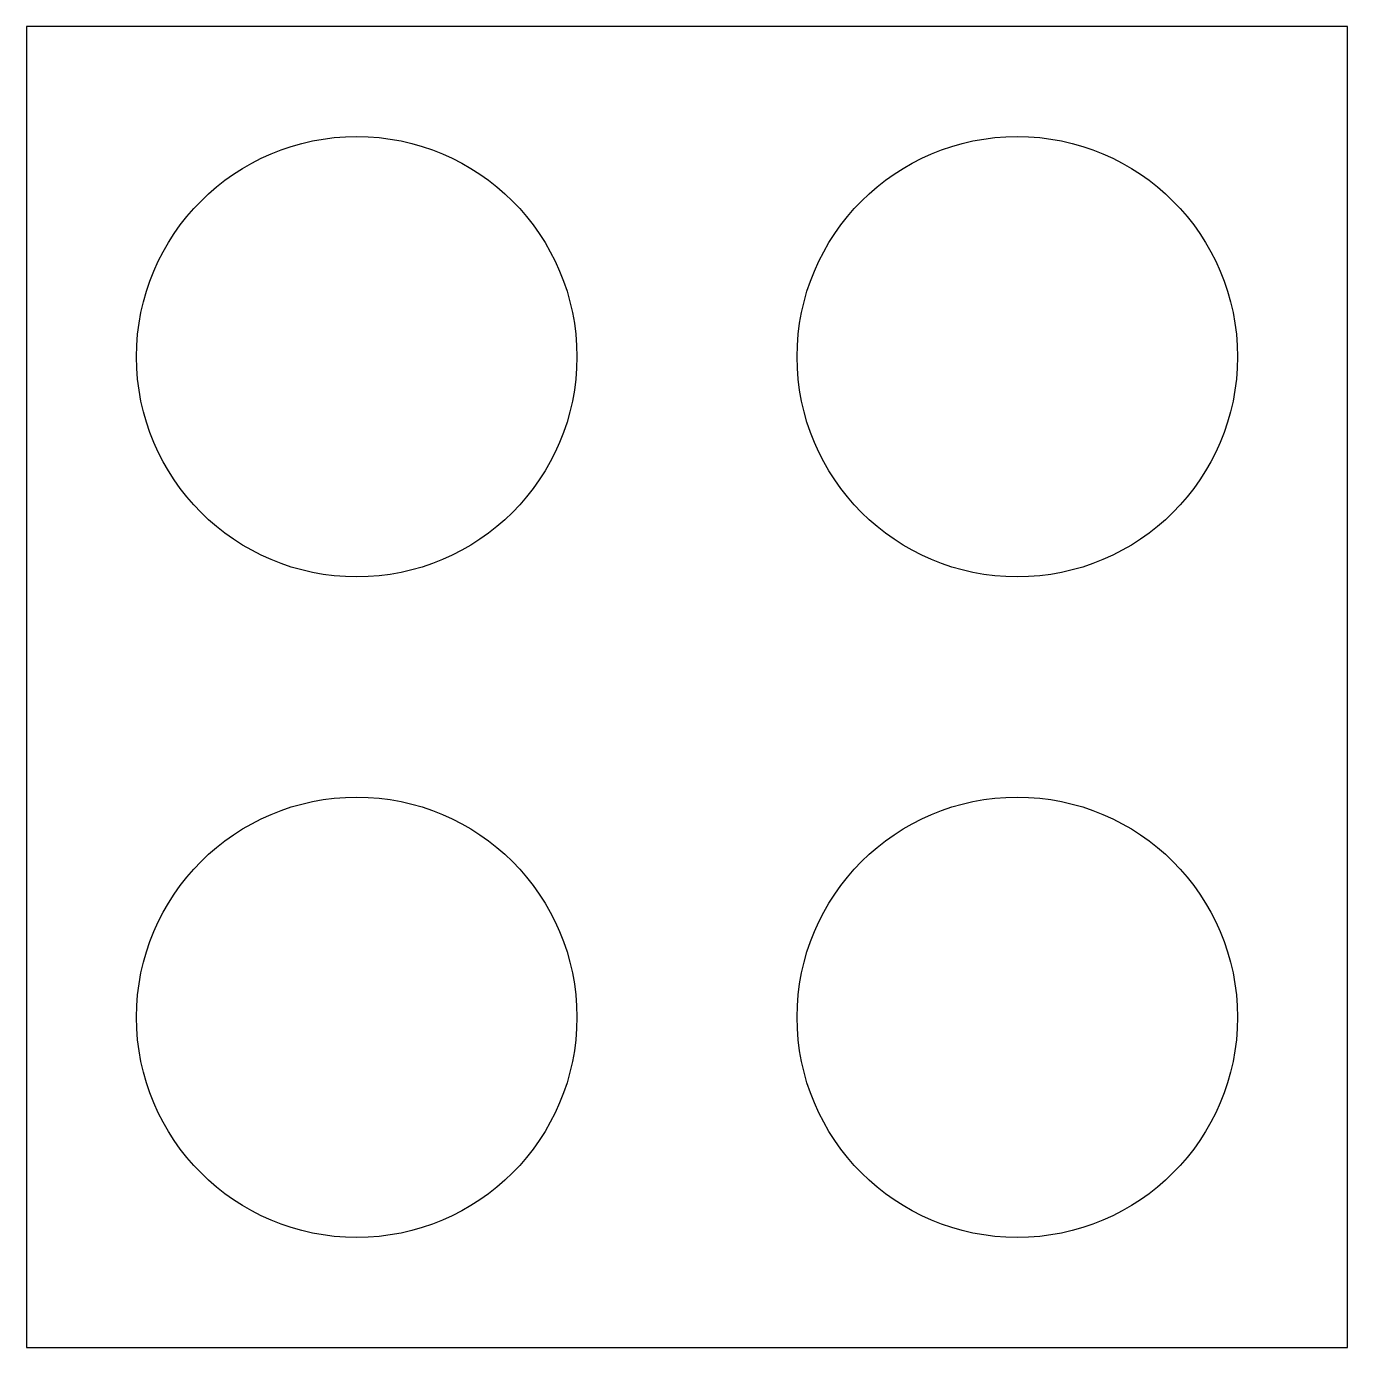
# Model space of a CAD drawing. Header units: metres. Extents: x -0.15 to 0.15, y -0.3 to 0.
import ezdxf

# ---------------------------------------------------------------- set-up
doc = ezdxf.new("R2010")
doc.units = ezdxf.units.M

msp = doc.modelspace()

# ---------------------------------------------------------------- linework, layer by layer
for centre in [(-0.075, -0.075), (0.075, -0.075), (-0.075, -0.225), (0.075, -0.225)]:
    msp.add_circle(centre, 0.05)
msp.add_3dface([(-0.15, -0.3), (0.15, -0.3), (0.15, 0), (-0.15, 0)])

doc.saveas('drawing.dxf')
